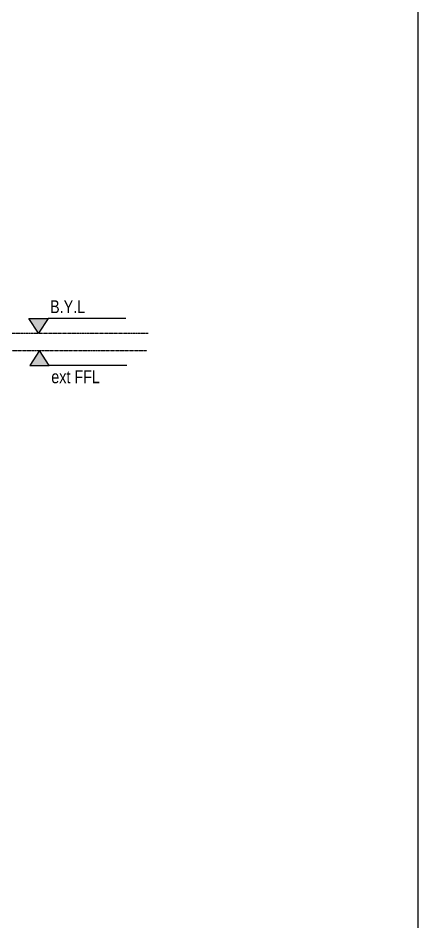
# Model space of a CAD drawing. Header units: centimetres. Extents: x -6122352 to 7132207, y -1694241 to 1947892.
# Drawn here: x 3000412 to 3001697, y -658837 to -655928 of the extents above; entities that cross this region are included whole.
import ezdxf
from ezdxf.enums import TextEntityAlignment as Align

# ---------------------------------------------------------------- set-up
doc = ezdxf.new("R2010")
doc.units = ezdxf.units.CM
doc.header["$MEASUREMENT"] = 0
doc.linetypes.add('MASTER PLAN (NICE 1-2)$0$CENTER', pattern=[2, 1.25, -0.25, 0.25, -0.25])
doc.layers.add('JML-Dimension', color=1, linetype='Continuous')
doc.layers.add('SECTION', color=130, linetype='Continuous')
doc.styles.add('txt-Pisa-std', font='arial.ttf', dxfattribs={"width": 0.8})

# ---------------------------------------------------------------- blocks, each defined once
blk = doc.blocks.new('*U116')
at = {"layer": 'JML-Dimension'}
h = blk.add_hatch(color=10, dxfattribs=at)
h.dxf.hatch_style = 1
h.paths.add_polyline_path([(0, 0), (-1.54, 2.37), (1.54, 2.37)])
blk.add_line((13.98, 2.37), (1.54, 2.37), dxfattribs=at)
blk.add_lwpolyline([(0, 0), (-1.54, 2.37), (1.54, 2.37), (0, 0)], dxfattribs=at)
at = {"color": 5, "style": 'txt-Pisa-std', "width": 0.8}
blk.add_attdef('+0.0', text='', height=2.5, dxfattribs=at).set_placement((1.87, 2.37), align=Align.BOTTOM_LEFT)

msp = doc.modelspace()

# ---------------------------------------------------------------- linework, layer by layer
at = {"color": 0, "linetype": 'MASTER PLAN (NICE 1-2)$0$CENTER', "ltscale": 2}
for points in [[(2996982.89041, -656942.35848), (3000829.97826, -656942.35848)], [(2996978.29204, -656998.11887), (3000825.37989, -656998.11887)]]:
    msp.add_lwpolyline(points, dxfattribs=at)
at = {"layer": 'Defpoints'}
msp.add_lwpolyline([(2989228.91841, -653742.22545), (3001696.72694, -653742.22545), (3001696.72694, -661810.59624), (2989228.91841, -661810.59624)], close=True, dxfattribs=at)

# ---------------------------------------------------------------- block references
at = {"layer": 'SECTION', "color": 6}
ref = msp.add_blockref('*U116', (3000476.71885, -656942.22752), dxfattribs=dict(at, xscale=20.09523259068813, yscale=20.09523259068813, zscale=20.09523259068813))
ref.add_attrib('+0.0', 'B.Y.L ', (3000514.30877, -656877.73416), dxfattribs={"layer": 'JML-Dimension', "color": 5, "height": 41.340226, "style": 'txt-Pisa-std', "width": 0.8})
ref = msp.add_blockref('*U116', (3000480.53447, -656998.11887), dxfattribs=dict(at, xscale=-20.09523259068813, yscale=20.09523259068813, zscale=20.09523259068813, rotation=179.9999999991332))
ref.add_attrib('+0.0', 'ext FFL', (3000518.12438, -657103.27567), dxfattribs={"layer": 'JML-Dimension', "color": 5, "height": 41.340226, "style": 'txt-Pisa-std', "width": 0.8})

doc.saveas('drawing.dxf')
